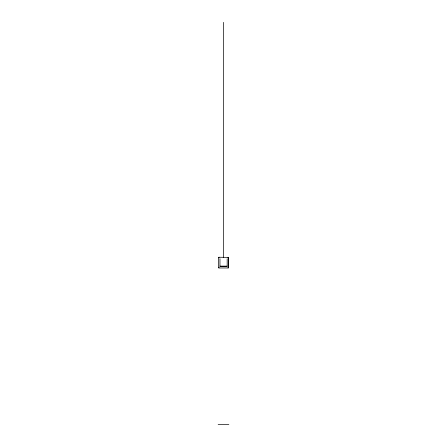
<?xml version="1.0" encoding="UTF-8"?>
<svg xmlns="http://www.w3.org/2000/svg" width="447" height="447" viewBox="0 0 447 447"><rect width="100%" height="100%" fill="white"/><g stroke="black" fill="none" stroke-linecap="round" stroke-linejoin="round"><path stroke-width="0.67" d="M228.596 267.608L228.104 267.474L228.104 267.965L228.579 267.675L228.451 257.383L218.896 257.243L218.538 257.729L219.03 257.729L218.896 257.243M219.963 266.116L227.171 266.116M218.896 267.965L219.03 267.474L218.538 267.474L218.896 267.965L228.238 267.965M218.136 424.65L228.864 424.65M218.544 267.608L218.544 257.595M228.596 267.591L228.596 257.729L228.104 257.729L228.104 257.237M227.171 258.662L227.171 266.541L219.963 266.541L219.963 258.662M223.567 22.35L223.567 257.5"/></g></svg>
